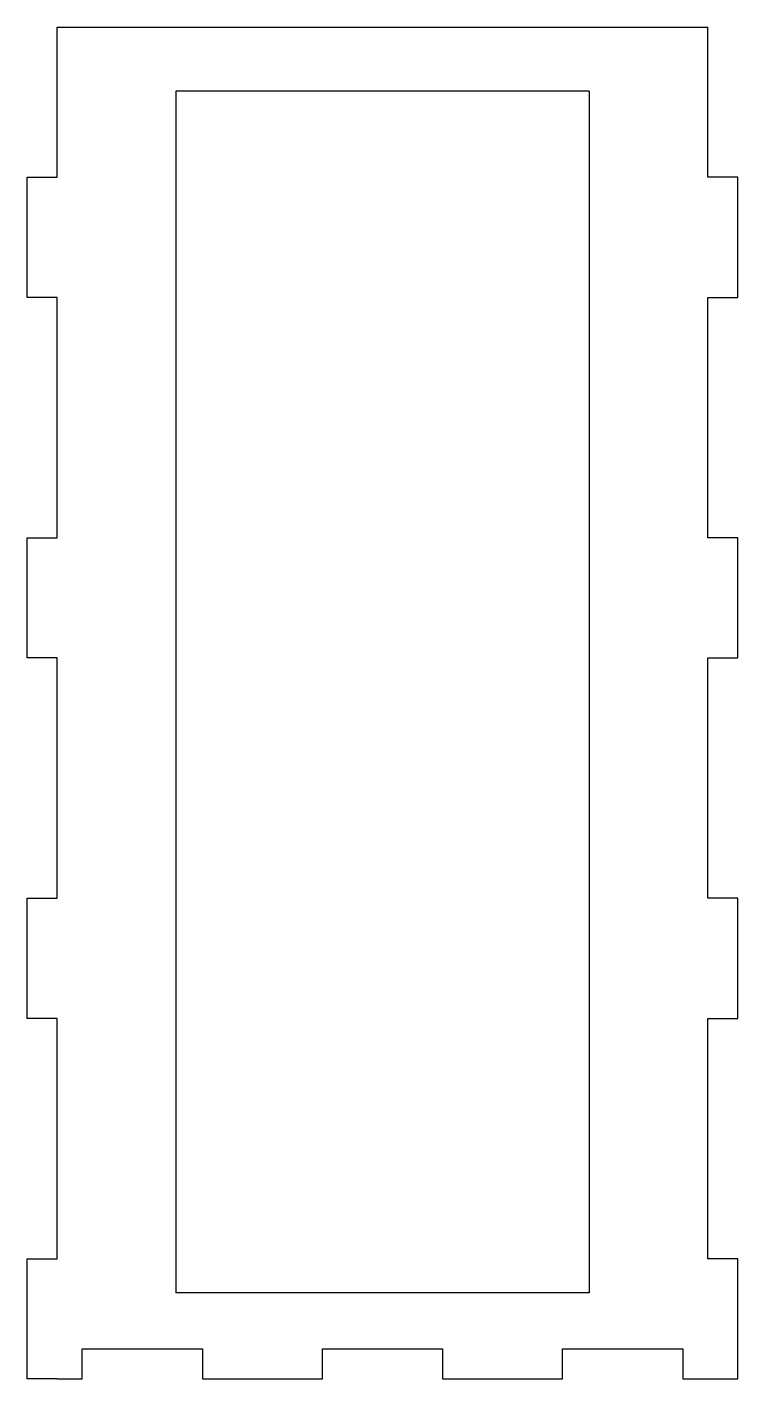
# Model space of a CAD drawing. Extents: x -0.13 to 2.83, y 0 to 5.62.
import ezdxf

# ---------------------------------------------------------------- set-up
doc = ezdxf.new("R2010")
doc.units = 0
doc.layers.add('VISIBLE', color=7, linetype='CONTINUOUS')

msp = doc.modelspace()

# ---------------------------------------------------------------- linework, layer by layer
at = {"layer": 'VISIBLE'}
for p, q in [((0, 5), (0, 5.625)), ((0, 5.625), (2.71, 5.625)), ((2.71, 5), (2.71, 5.625)), ((2.2158, 5.3585), (0.4942, 5.3585)), ((0.4942, 5.3585), (0.4942, 0.3585)), ((2.2158, 5.3585), (2.2158, 0.3585)), ((-0.125, 4.5), (-0.125, 5)), ((-0.125, 5), (0, 5)), ((2.835, 5), (2.71, 5)), ((2.835, 4.5), (2.835, 5)), ((2.835, 4.5), (2.835, 5)), ((0, 4.5), (-0.125, 4.5)), ((0, 3.5), (0, 4.5)), ((2.71, 4.5), (2.835, 4.5)), ((2.71, 3.5), (2.71, 4.5)), ((-0.125, 3.5), (0, 3.5)), ((-0.125, 3), (-0.125, 3.5)), ((2.835, 3.5), (2.71, 3.5)), ((2.835, 3), (2.835, 3.5)), ((2.835, 3), (2.835, 3.5)), ((0, 3), (-0.125, 3)), ((0, 2), (0, 3)), ((2.71, 2), (2.71, 3)), ((2.71, 3), (2.835, 3)), ((-0.125, 2), (0, 2)), ((-0.125, 1.5), (-0.125, 2)), ((2.835, 2), (2.71, 2)), ((2.835, 1.5), (2.835, 2)), ((2.835, 1.5), (2.835, 2)), ((0, 1.5), (-0.125, 1.5)), ((0, 0.5), (0, 1.5)), ((2.71, 1.5), (2.835, 1.5)), ((2.71, 0.5), (2.71, 1.5)), ((2.71, 0.5), (2.71, 1.5)), ((-0.125, 0.5), (0, 0.5)), ((-0.125, 0), (-0.125, 0.5)), ((2.835, 0.5), (2.71, 0.5)), ((2.835, 0), (2.835, 0.5)), ((2.835, 0), (2.835, 0.5)), ((2.2158, 0.3585), (0.4942, 0.3585)), ((0.105, 0), (0.105, 0.125)), ((0.105, 0.125), (0.605, 0.125)), ((0.605, 0.125), (0.605, 0)), ((1.105, 0), (1.105, 0.125)), ((1.105, 0.125), (1.605, 0.125)), ((1.605, 0.125), (1.605, 0)), ((2.105, 0.125), (2.605, 0.125)), ((2.105, 0), (2.105, 0.125)), ((2.605, 0.125), (2.605, 0)), ((0, 0), (-0.125, 0)), ((0, 0), (0.105, 0)), ((0.605, 0), (1.105, 0)), ((1.605, 0), (2.105, 0)), ((2.605, 0), (2.71, 0)), ((2.71, 0), (2.835, 0))]:
    msp.add_line(p, q, dxfattribs=at)

doc.saveas('drawing.dxf')
